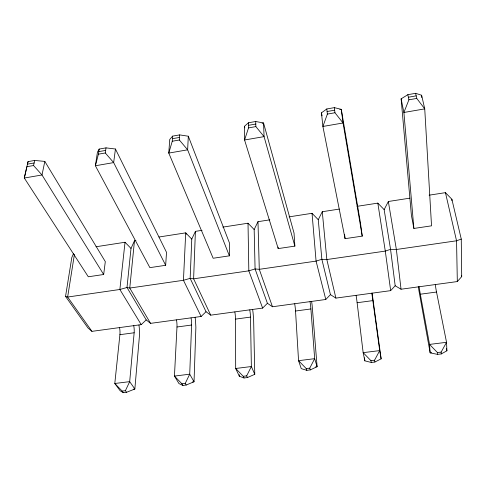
<?xml version="1.0" encoding="UTF-8"?>
<svg xmlns="http://www.w3.org/2000/svg" width="486" height="486" viewBox="0 0 486 486"><rect width="100%" height="100%" fill="white"/><g stroke="black" fill="none" stroke-linecap="round" stroke-linejoin="round"><path stroke-width="0.73" d="M229.374 255.843L229.404 242.842L188.319 136.22L179.656 134.895L172.597 136.135L169.736 139.482L168.77 153.084L213.154 258.248L229.374 255.843L187.639 149.822L179.352 140.004L179.656 134.895M191.047 317.917A9.617 2.387 82.7 0 1 191.593 325.031L189.722 374.19L185.251 383.381L186.217 385.021L194.035 381.753L195.876 327.412L195.53 321.021A21.159 5.218 82.6 0 0 195.099 317.346M202.079 230.328L195.408 231.36L193.622 278.818L210.717 315.165L262.64 308.088L267.409 303.282L255.083 268.952L254.166 229.544L257.987 221.677L269.833 219.842M195.408 231.36L191.77 239.112L190.154 278.357L206.021 311.702L210.717 315.165M188.319 136.22L187.639 149.822L168.77 153.084L172.251 141.244L172.597 136.135M176.479 319.903A9.586 2.558 82.7 0 1 176.983 326.999L174.444 376.085L178.982 383.594L182.888 385.428L186.217 385.021M165.665 265.301L166.522 252.349L115.443 149.014L106.015 147.872L99.174 149.074L97.443 152.179L95.384 165.756L149.882 267.64L165.665 265.301L113.657 162.597L105.286 152.975L106.015 147.872M133.759 325.723A9.495 3.056 83 0 1 134.154 332.77L129.683 381.644L125.412 390.701L122.162 391.096L114.799 383.49L119.902 334.69A9.465 3.22 83.1 0 0 119.55 327.661M135.965 240.564L134.476 240.795L129.762 288.052L150.557 323.366L201.137 316.471L206.021 311.702M134.476 240.795L131.007 248.425L126.998 287.505L146.219 319.91L150.557 323.366M95.985 246.754L125.03 242.259L119.866 289.486L141.219 324.636L146.219 319.91M28.054 161.607L24.3 178.028L88.306 276.783L103.67 274.505L105.304 261.608L44.827 161.413L34.682 160.441L28.054 161.607L27.38 164.481M115.443 149.014L113.657 162.597L95.384 165.756L98.409 154.177L99.174 149.074M74.413 254.464L67.639 297.037L91.933 331.355L141.219 324.636M91.933 331.355L87.93 327.904L65.543 296.405L71.819 257.495L73.623 253.394M44.827 161.413L42.003 174.972L103.67 274.505M33.558 165.532L26.9 166.698L24.3 178.028L42.003 174.972L33.558 165.532L34.682 160.441M248.431 122.776L248.528 127.885L244.567 139.992L278.192 248.595L294.868 246.116L294.03 233.067L263.558 123.007L255.727 121.488L248.431 122.776L244.367 126.378L244.567 139.992L264.062 136.627L263.558 123.007L262.082 123.268M326.799 108.967L327.376 114.082L322.898 126.463L345.078 238.669L362.228 236.123L360.472 223.019L341.287 109.356L334.338 107.637L326.799 108.967L321.459 112.837L322.898 126.463L343.055 122.982L341.287 109.356L339.817 109.617M407.833 94.685L408.914 99.8L403.896 112.479L413.884 228.45L431.532 225.832L424.74 108.876L421.623 95.25L415.627 93.312L407.833 94.685L401.126 98.846L411.399 215.316L413.884 228.45M357.082 206.331L377.822 203.124L384.147 209.624L390.55 249.33L395.179 285.756L390.665 290.64L335.893 298.106L330.437 294.638L321.853 259.281L318.269 219.721L322.273 211.72L339.307 209.083M252.635 309.503A21.433 3.675 82.3 0 1 253.109 313.221L253.637 319.667L254.767 374.317L247.447 377.555L246.675 375.872L251.365 366.535L250.49 317.097A9.738 1.683 82.3 0 0 249.78 309.91M384.147 209.624L388.344 201.496L409.856 198.16M311.587 301.277A21.706 2.053 82 0 1 312.127 305.226L317.109 366.687L310.311 369.895L309.752 368.157L314.667 358.674L310.9 308.956A9.866 0.936 82 0 0 310.025 301.703M356.117 295.421A9.963 0.358 81.7 0 1 357.119 302.729L363.151 352.654L364.84 360.843L371.286 362.459L374.888 362.021L374.554 360.229L379.7 350.6L371.839 293.277M418.331 286.728A22.21 1.002 81.4 0 0 418.95 290.756L430.159 352.848L437.54 354.385L441.245 353.93L441.148 352.089L446.543 342.302L436.519 292.037A10.133 0.668 81.3 0 1 435.28 284.632M395.179 285.756L401.041 289.225L457.326 281.558L461.7 276.631L461.263 239.088L451.877 199.248L445.449 192.65L429.138 195.178M267.409 303.282L272.47 306.751L325.79 299.485L330.437 294.638M441.245 353.93L446.901 350.801L446.543 342.302L429.527 344.416L420.329 294.218A10.097 0.456 81.4 0 1 419.139 286.831M374.888 362.021L381.133 358.85L372.659 297.025A21.992 0.34 81.6 0 0 372.069 293.034M133.389 389.177L134.853 389L129.683 381.644L114.799 383.49L120.182 390.793L123.329 392.688L126.573 392.293L134.853 389L139.518 334.969L139.348 328.633A20.898 6.689 83 0 0 138.953 324.994M461.263 239.088L456.542 240.789L396.369 249.494L390.55 249.33L385.289 251.098L326.841 259.548L321.853 259.281L316.076 261.11L259.287 269.323L255.083 268.952L248.826 270.836L193.622 278.818L190.154 278.357L183.447 280.288L129.762 288.052L126.998 287.505L119.866 289.486L67.639 297.037L65.543 296.405M27.477 164.147L34.123 162.98M98.798 151.62L105.65 150.417M172.421 138.686L179.504 137.441M248.48 125.321L255.794 124.039M327.084 111.513L334.647 110.188M408.374 97.236L416.198 95.857M98.409 154.177L105.286 152.975M172.251 141.244L179.352 140.004M248.528 127.885L255.867 126.603L264.062 136.627L294.868 246.116M327.376 114.082L334.963 112.752L343.055 122.982L362.228 236.123M408.914 99.8L416.763 98.427L424.74 108.876L403.896 112.479L401.126 98.846M158.977 237.004L185.707 232.861L191.77 239.112M222.825 227.12L248.018 223.22L254.166 229.544M289.085 216.859L312.036 213.305L318.269 219.721M119.902 334.69L134.154 332.77M176.983 326.999L191.593 325.031M247.447 377.555L244.027 377.974L239.312 376.213L235.68 368.485L235.51 319.114L250.49 317.097M310.311 369.895L306.806 370.32L301.247 368.631L298.556 360.673L295.531 311.028L310.9 308.956M357.119 302.729L372.89 300.609M420.329 294.218L436.519 292.037M192.529 381.935L194.035 381.753L189.722 374.19L174.444 376.085L181.91 383.788L182.888 385.428M315.669 366.863L317.109 366.687L314.667 358.674L298.556 360.673L306.235 368.588L306.806 370.32M431.617 352.672L430.159 352.848L429.527 344.416L437.43 352.544L437.54 354.385M181.91 383.788L185.251 383.381M254.767 374.317L251.365 366.535L235.68 368.485L243.249 376.292L246.675 375.872M306.235 368.588L309.752 368.157M381.133 358.85L379.7 350.6L363.151 352.654L370.94 360.673L374.554 360.229M437.43 352.544L441.148 352.089M125.03 242.259L131.007 248.425M122.162 391.096L123.329 392.688M125.412 390.701L126.573 392.293M201.137 316.471L183.447 280.288L185.707 232.861L186.326 234.246M243.249 376.292L244.027 377.974M262.64 308.088L248.826 270.836L248.018 223.22M272.47 306.751L259.287 269.323L257.987 221.677M244.367 126.378L244.81 127.824M325.79 299.485L316.076 261.11L312.036 213.305M335.893 298.106L326.841 259.548L322.273 211.72M445.449 192.65L456.542 240.789L457.326 281.558M461.396 275.295L461.7 276.631M415.627 93.312L416.763 98.427M446.458 348.577L446.901 350.801M321.459 112.837L322.042 115.808M370.94 360.673L371.286 362.459M388.344 201.496L396.369 249.494L401.041 289.225M377.822 203.124L385.289 251.098L390.665 290.64M334.338 107.637L334.963 112.752M364.476 357.86L364.84 360.843M344.568 234.307L345.078 238.669M421.623 95.25L421.763 97.522M278.126 247.143L278.192 248.595M255.727 121.488L255.867 126.603M451.877 199.248L451.913 200.754M239.306 374.694L239.312 376.213M294.704 303.793A9.835 1.13 82.1 0 1 295.531 311.028M234.841 311.951A9.708 1.865 82.4 0 1 235.51 319.114"/></g></svg>
